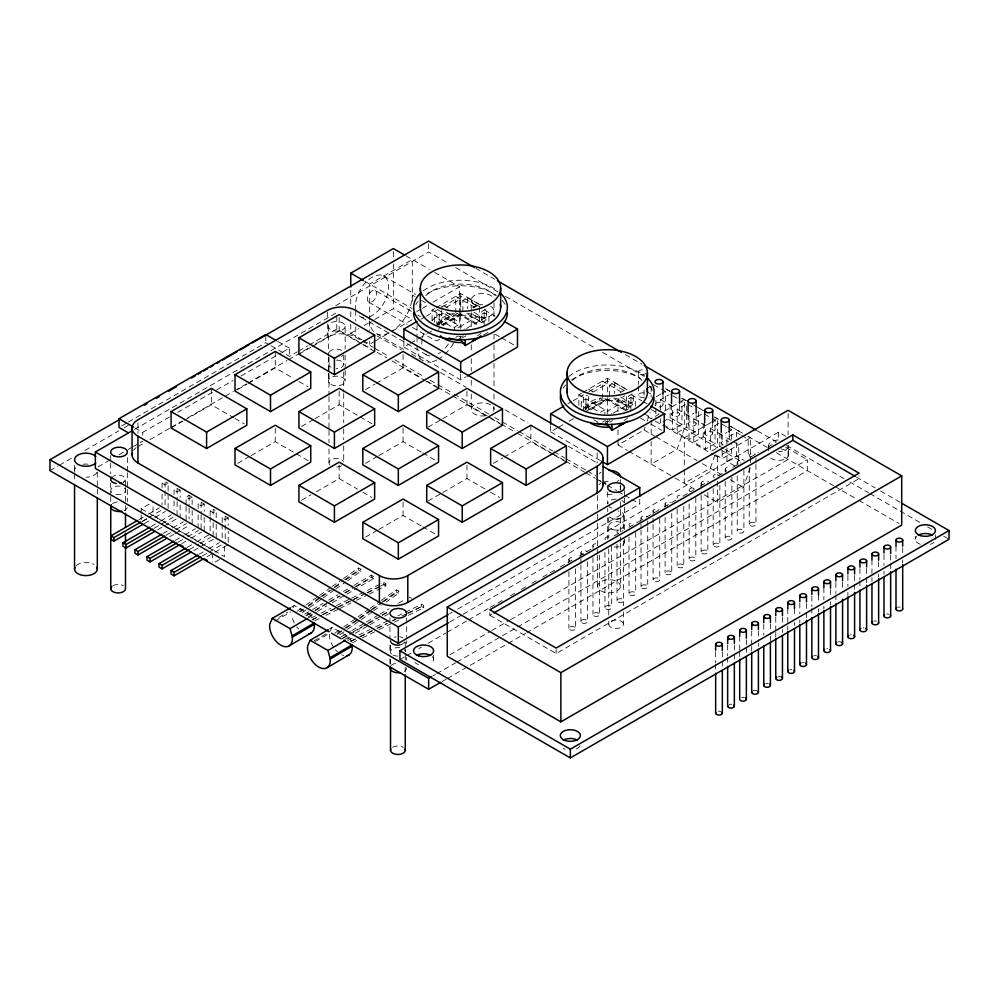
<?xml version="1.0" encoding="UTF-8"?>
<svg xmlns="http://www.w3.org/2000/svg" width="999" height="999" viewBox="0 0 999 999"><rect width="100%" height="100%" fill="white"/><g stroke="black" fill="none" stroke-linecap="round" stroke-linejoin="round"><path stroke-width="0.75" stroke-dasharray="5 3.75" d="M344.643 579.845L358.429 570.129L358.466 568.006L360.926 569.18L360.889 571.316L347.103 581.031M355.294 586.65L371.316 577.285L371.353 575.149L373.626 576.46L373.589 578.596L357.567 587.961M369.093 594.118L385.814 585.901L383.741 584.502L383.778 582.367L380.994 583.728M385.814 585.901L385.851 583.778L383.778 582.367M382.517 601.71L396.303 591.995L396.341 589.86L398.801 591.046L398.763 593.181L386.226 602.01M408.354 615.297L423.688 607.767L421.615 606.356L421.653 604.233L397.952 615.859M423.688 607.767L423.726 605.644L421.653 604.233M618.031 440.484L618.031 445.017L644.068 429.982L645.079 427.06M647.102 421.203L650.149 412.412M714.897 455.069L710.339 468.244L684.303 483.279L684.303 469.667M704.183 494.755L717.432 502.41L743.468 487.375L750.574 466.883M293.007 607.729L294.255 605.556L312.038 615.771L313.424 620.042M329.608 631.755L332.13 627.422L349.912 637.637L351.298 641.907M617.07 481.58L618.881 480.219M297.04 611.263L304.57 605.968M305.819 605.082L318.356 596.253M319.605 595.367L330.894 587.424M332.143 586.538L342.17 579.482M343.431 578.596L358.466 568.006M299.513 611.625L303.271 608.978M308.291 605.444L319.568 597.502M320.829 596.615L329.595 590.434M334.615 586.913L343.394 580.731M300.761 611.563L303.271 609.79M308.279 606.268L320.816 597.439M322.078 596.553L333.354 588.611M334.603 587.724L340.871 583.304M345.891 579.782L360.926 569.18M301.973 612.812L308.241 608.391M309.503 607.517L322.04 598.688M323.289 597.802L334.565 589.86M335.826 588.973L345.854 581.905M334.915 633.129L342.432 627.822M343.693 626.947L368.768 609.29M370.017 608.403L380.045 601.348M381.293 600.461L396.341 589.86M337.387 633.491L343.656 629.083M344.905 628.196L369.98 610.539M371.228 609.652L381.256 602.597M337.375 634.303L344.905 629.008M346.154 628.121L358.691 619.305M359.94 618.418L371.228 610.476M372.477 609.59L382.505 602.522M383.766 601.648L398.801 591.046M339.847 634.677L346.116 630.257M347.365 629.382L359.902 620.554M361.163 619.667L372.44 611.725M373.688 610.839L381.218 605.544M291.671 607.067L294.255 605.556M278.808 617.457L287.862 612.162M274.912 621.128L290.422 612.05M304.583 614.185L311.263 610.277M312.6 609.502L323.276 603.246M328.621 600.124L337.962 594.667M343.306 591.545L352.659 586.076M353.996 585.302L371.353 575.149M305.881 615.534L309.89 613.186M315.234 610.064L328.584 602.26M329.92 601.485L339.26 596.016M344.605 592.894L353.958 587.437M306.855 615.484L313.536 611.588M314.872 610.801L328.221 602.996M329.558 602.21L340.234 595.966M345.579 592.844L350.924 589.722M356.268 586.6L373.626 576.46M308.154 616.833L316.171 612.15M317.495 611.376L326.848 605.906M332.192 602.784L345.542 594.979M346.878 594.205L356.231 588.736M308.154 618.044L312.038 615.771M329.545 628.933L332.13 627.422M314.098 640.834L327.023 633.266M315.372 641.47L329.583 633.166A15.884 9.378 59.7 0 0 334.578 648.688M341.121 636.825L350.462 631.356M351.798 630.581L365.159 622.777M366.496 621.99L378.509 614.972M379.845 614.185L389.198 608.728M398.539 603.259L405.219 599.363M342.42 638.174L351.76 632.717M353.097 631.93L366.458 624.125M367.794 623.351L377.135 617.882M382.48 614.76L387.824 611.638M342.058 638.91L367.432 624.075M368.768 623.301L380.781 616.271M382.118 615.496L388.798 611.588M344.692 639.485L354.033 634.015M355.369 633.241L368.731 625.436M370.055 624.65L379.408 619.193M384.752 616.071L388.761 613.723M347.327 639.148L349.912 637.637M121.716 425.886L127.098 422.777M128.446 422.003L265.771 342.719L269.718 344.992M49.95 470.641L58.042 465.971M59.378 465.197L74.213 456.643M84.99 450.412L118.681 430.969M124.076 427.847L128.122 425.512M335.664 305.694L428.658 251.998L448.876 263.674M134.465 429.458L336.775 312.65M97.977 466.92L109.815 460.089M119.018 454.77L126.91 450.224M128.222 449.463L132.168 447.177M133.491 446.428L138.749 443.381M140.06 442.632L142.695 441.108M271.029 345.754L289.435 356.381L297.327 351.823M298.651 351.074L307.854 345.754M309.166 344.992L336.775 329.058L358.329 341.496M137.962 446.578L144.668 442.694M150.05 439.597L170.192 427.972M171.528 427.185L182.28 420.991M187.65 417.882L223.901 396.953M225.25 396.178L233.304 391.521M234.653 390.746L246.741 383.766M248.077 382.992L287.025 360.514M288.361 359.74L309.852 347.327M315.222 344.23L327.31 337.25A20.08 11.601 0 0 1 355.719 337.25L361.114 340.372M171.091 427.984L183.167 421.016M184.503 420.242L211.338 404.757L233.691 417.669M237.687 389.548L247.078 384.128M248.414 383.354L275.237 367.857L293.644 378.484M298.913 354.195L310.976 347.227M312.325 346.453L339.148 330.969L361.501 343.868M350.749 324.026L350.749 333.279L358.741 328.659M364.073 325.587L373.389 320.204M374.725 319.443L393.356 308.679L412.3 319.605L392.32 331.144M421.029 309.103L417.033 311.413L413.087 309.128M422.352 308.341L427.684 305.257M433.004 302.185L459.627 286.813L459.627 322.34A30.132 17.395 -60 0 1 459.165 327.734M363.374 340.559L369.692 344.205L373.688 341.908M375.012 341.134L389.66 332.679A30.132 17.395 -60 0 1 377.297 334.053M432.092 320.467L432.092 310.04L434.727 308.516M436.039 307.754L460.689 293.519L479.632 304.458L473.314 308.092M421.054 319.131L425.025 316.845M426.348 316.084L436.913 309.977M442.195 306.93L460.689 296.253L479.183 306.93M432.092 310.04L436.825 312.774L439.46 311.251M446.029 307.455L460.502 299.101L460.502 310.214M434.465 322.34L434.465 316.87L439.198 314.136L458.129 325.062L458.129 327.797M462.862 311.401L462.862 300.474L467.594 297.739L481.481 305.756M437.35 323.401L454.445 313.524M162.05 487.837L162.05 483.204L165.072 481.456L165.072 508.079M438.149 324.513L460.502 311.613M441.583 324.975L461.301 313.599M168.107 508.354L168.107 483.204L165.072 484.952L162.05 483.204M403.883 341.071L403.883 347.09L409.165 344.043M410.489 343.269L417.095 339.46M418.419 338.698L426.348 334.128M427.659 333.354L431.63 331.069M442.195 324.975L460.689 314.285L479.183 324.975M443.019 325.587L464.473 313.199M458.129 325.062L453.396 327.797L434.465 316.87M141.184 513.249L141.184 508.766L153.022 501.935M174.076 494.78L174.076 490.147L177.098 488.399L180.132 490.147L180.132 497.539M488.898 321.466L488.898 315.497L484.165 312.774L460.502 326.436L465.234 329.171M180.132 490.147L177.098 491.895L174.076 490.147M466.545 328.409L488.898 315.497M139.173 519.53L143.207 517.207M148.589 514.098L159.353 507.879M455.769 337.362L458.129 336.001M481.805 322.34L486.538 319.605L486.538 308.666L481.805 311.401L481.805 322.34L466.645 313.586M237.687 463.336L249.75 456.368M251.099 455.594L275.237 441.658L294.967 453.047M301.586 426.436L313.661 419.468M315.01 418.693L339.148 404.757L358.866 416.146M365.497 389.548L374.887 384.128M376.223 383.354L403.059 367.857L424.088 380.007M142.208 521.278L147.902 517.994M148.938 517.395L162.437 509.602M463.211 335.789L460.689 337.25L458.166 335.789M142.495 521.453L150.387 516.895M186.101 504.795L186.101 497.09L189.123 495.342L192.158 497.09L192.158 504.483M461.813 338.174L465.759 335.901M144.331 523.551L149.613 520.504M154.895 517.457L165.472 511.351M192.158 497.09L189.123 498.838L186.101 497.09M151.199 526.473L159.278 521.815M160.614 521.041L171.378 514.822M483.641 334.94L488.898 331.905M154.233 528.221L173.139 517.307M198.114 508.653L198.114 504.033L201.149 502.285L204.183 504.033L204.183 511.426M157.68 529.732L162.962 526.685M164.286 525.924L177.485 518.294M204.183 504.033L201.149 505.781L198.114 504.033M163.224 533.416L167.258 531.093M172.64 527.984L183.404 521.765M166.259 535.164L174.326 530.506M175.674 529.732L186.488 523.488M210.14 515.596L210.14 510.976L213.174 509.228L215.197 510.389M169.705 536.675L173.664 534.39M174.987 533.628L188.199 525.998M175.25 540.359L183.317 535.701M184.665 534.927L195.429 528.708M178.272 542.107L182.655 539.585M187.7 536.675L198.514 530.432M403.883 347.09L460.689 379.882L465.971 376.835M222.165 522.539L222.165 517.919L225.2 516.171L228.222 517.919L228.222 525.312M181.731 543.618L185.689 541.333M190.971 538.274L201.536 532.18M228.222 517.919L225.2 519.667L222.165 517.919M187.275 547.302L195.342 542.644M196.691 541.87L210.14 534.103M189.398 549.575L198.639 544.23M199.962 543.468L210.527 537.375M193.744 550.561L213.561 539.123M199.3 554.245L203.334 551.91M208.716 548.813L219.48 542.594M202.322 555.993L207.705 552.884M209.053 552.11L222.552 544.318M301.586 500.237L310.976 494.817M316.346 491.72L339.148 478.546L357.555 489.173M365.497 463.336L377.572 456.368M378.908 455.594L403.059 441.658L421.466 452.285M428.059 427.21L441.483 419.468M442.819 418.693L466.958 404.757L489.31 417.669M207.093 556.743L213.699 552.922M215.022 552.16L228.222 544.542L228.222 531.231M215.297 561.962L221.865 558.166M578.846 405.194L578.846 394.755L581.468 393.244M582.792 392.482L607.442 378.246L626.373 389.173L618.806 393.556M567.807 403.858L571.778 401.573M573.089 400.811L583.666 394.705M588.948 391.658L607.442 380.981L624.612 390.896M578.846 394.755L583.578 397.49L587.524 395.217M592.782 392.182L607.242 383.828L602.509 381.094L602.509 397.49M581.206 407.055L581.206 401.598L585.938 398.863L604.882 409.79L604.882 413.898M609.615 396.128L609.615 385.189L614.348 382.467L629.495 391.208M584.103 408.129L601.198 398.251M586.213 408.479L603.296 398.613M365.497 537.125L377.572 530.157M378.908 529.383L403.059 515.447L421.466 526.073M428.059 501.011L441.483 493.269M442.819 492.495L466.958 478.546L485.377 489.173M493.319 463.336L502.697 457.917M504.045 457.142L530.869 441.658L553.221 454.557M588.336 409.702L608.054 398.314M550.636 425.799L550.636 431.818L557.242 427.997M558.566 427.235L563.848 424.188M569.13 421.141L574.413 418.082M584.977 411.988L607.442 399.013L625.936 409.69M609.964 398.651L588.511 411.039L588.511 396.466M618.031 411.75L618.031 399.65L624.65 395.816M604.882 409.79L600.149 412.525L581.206 401.598M635.651 406.193L635.651 400.224L630.918 397.49L607.242 411.163L611.975 413.898M646.428 388.711L651.161 385.976M613.299 413.136L635.651 400.224M602.509 422.09L604.882 420.729M628.546 407.055L633.279 404.333L633.279 393.394L628.546 396.128L628.546 407.055L613.398 398.314M605.119 422.44L607.754 420.916M624.85 411.051L628.796 408.766M609.964 420.517L607.442 421.978L604.919 420.517M609.877 422.14L612.512 420.629M660.626 394.18L655.893 396.915L655.893 418.956M661.813 393.494L665.359 391.446L665.359 414.947M660.626 409.927L660.626 399.65L668.918 394.867M664.422 411.126L678.383 403.059M678.995 402.709L684.303 399.65L684.303 428.621L677.197 449.113L651.161 464.148L651.161 441.458M698.501 434.078L689.035 439.548L677.197 432.717L677.197 409.215L686.663 403.746L686.663 427.247L698.501 434.078L698.501 410.577M662.999 421.79L670.104 417.682L681.93 424.513L681.93 401.011M677.197 409.215L689.035 416.046L693.768 413.311M663.261 424.675L672.464 429.982L681.93 424.513M704.545 414.073L715.072 420.142L715.072 443.656L705.606 449.113L693.768 442.282L693.768 418.781L703.234 413.311M677.197 432.717L686.663 427.247M710.813 422.602L684.303 437.912L684.303 468.156M711.525 422.19L717.432 418.781L717.432 447.752L665.746 417.907M723.751 448.663L719.804 446.378L710.339 451.848L710.339 428.346L719.804 422.877L726.373 426.673M693.768 442.282L703.234 436.813L715.072 443.656M710.339 428.346L722.165 435.177L726.91 432.442M728.084 431.755L731.643 429.707L731.643 444.405M734.789 465.971L726.91 461.413L726.91 437.912L736.375 432.442L740.321 434.727M714.784 455.507L717.432 457.043L750.574 437.912L750.574 465.359M449.575 613.761L452.272 612.212M457.667 609.09L639.747 503.971L639.747 498.002M715.596 454.882L722.165 458.678L731.643 453.221L731.643 445.866M726.91 461.413L736.375 455.944L744.267 460.502M449.787 622.002L461.913 615.009M463.261 614.223L778.633 432.155L786.688 436.8M399.925 659.54L405.307 656.43M406.655 655.656L412.05 652.534M418.793 648.651L421.491 647.09M428.221 643.206L445.741 633.091M447.09 632.305L467.307 620.641M468.656 619.855L488.873 608.191M490.222 607.404L505.044 598.851M510.439 595.741L515.821 592.632M521.216 589.51L526.61 586.401M531.992 583.291L537.387 580.182M542.782 577.06L554.907 570.067M560.302 566.945L572.427 559.939M579.17 556.056L591.296 549.05M614.21 535.826L622.29 531.156M629.033 527.26L641.158 520.267M646.553 517.145L658.678 510.152M664.073 507.03L676.198 500.037M682.941 496.141L693.731 489.922M700.461 486.026L708.553 481.356M717.981 475.911L726.073 471.241M732.804 467.357L740.896 462.687M750.324 457.242L758.416 452.572M767.844 447.115L775.936 442.457M489.86 612.537L489.86 615.272L492.557 613.711M449.95 654.707L490.372 631.368M491.72 630.594L509.228 620.479M510.576 619.705L788.099 459.478L788.099 445.641M432.704 676.023L435.402 674.462M436.75 673.688L455.619 662.799M456.968 662.025L807.367 459.715L807.367 470.641L527.047 632.492M442.132 681.505L446.178 679.17M447.527 678.396L506.83 644.168M508.179 643.381L525.699 633.266M489.86 615.272L556.143 653.533L859.103 478.608L859.103 475.874M134.803 427.809L142.695 432.367L169.618 416.92M177.697 412.287L215.397 390.659M216.746 389.885L232.892 380.619M240.971 375.986L281.368 352.822M282.705 352.048L289.435 348.189L289.435 356.381M311.276 617.931L315.459 615.871M321.041 613.136L330.794 608.354M336.376 605.619L350.324 598.776M351.71 598.089L379.595 584.415M312.637 619.38L321.004 615.272M322.402 614.585L336.338 607.754M337.737 607.067L365.622 593.394M367.008 592.707L379.558 586.55M380.956 585.864L383.741 584.502M311.963 620.017L321.715 615.234M323.114 614.547L337.063 607.717M338.449 607.03L352.397 600.187M353.783 599.5L362.15 595.404M367.732 592.669L385.851 583.778M314.71 620.791L320.292 618.056M325.861 615.322L338.411 609.165M339.81 608.478L350.961 603.009M356.543 600.274L367.694 594.792M347.752 640.471L353.334 637.737M358.916 635.002L370.067 629.532M375.636 626.798L388.186 620.641M350.512 641.246L358.878 637.137M360.264 636.45L375.599 628.933M376.998 628.246L386.763 623.463M392.332 620.729L395.129 619.355M402.098 615.933L406.281 613.886M407.667 613.199L421.615 606.356M351.223 641.208L358.191 637.787M359.59 637.1L372.14 630.943M377.722 628.209L387.475 623.426M393.057 620.691L395.841 619.318M408.391 613.161L423.726 605.644M352.585 642.657L356.768 640.596M362.337 637.861L377.684 630.344M379.071 629.657L393.019 622.814M394.405 622.14L399.987 619.392M401.573 644.592L405.007 642.02A7.368 4.246 0 0 1 401.573 644.592L399.8 645.017M358.429 570.129L360.889 571.316M396.303 591.995L398.763 593.181M409.228 597.015L411.488 598.326M371.316 577.285L373.589 578.596M856.455 477.085L875.249 487.937M880.619 491.033L900.748 502.647M786.688 445.542L844.38 478.858M849.749 481.955L868.543 492.807M869.879 493.581L920.866 523.014M927.584 526.885L932.954 529.994M943.68 536.188L947.714 538.511M475.824 268.306L494.692 279.196M625.424 354.67L641.595 364.011M757.504 430.919L776.373 441.82M785.801 447.265L807.367 459.715M455.619 267.557L498.738 292.457M505.482 296.353L595.779 348.489M602.509 352.372L644.293 376.498M669.904 391.283L664.51 388.161L669.717 391.233M682.03 398.276L687.424 401.398M695.504 406.069L703.596 410.726M714.372 416.958L719.767 420.067M730.544 426.298L742.682 433.291L730.694 426.436M748.064 436.413L766.932 447.302M776.373 452.747L833.541 485.714M834.877 486.488L857.604 499.612M858.94 500.387L899.038 523.526M681.643 398.114L686.95 401.173M692.257 404.233L702.859 410.364M714.784 417.245L717.432 418.781M747.926 436.376L750.574 437.912M653.533 384.615L660.102 388.411M661.425 389.173L665.359 391.446M672.727 395.704L677.984 398.738M687.986 404.508L694.555 408.304M727.697 427.435L731.643 429.707M741.633 435.477L748.201 439.273L748.201 456.905M646.69 391.596L651.947 394.642M660.626 399.65L672.464 406.481L672.464 429.982M693.768 418.781L705.606 425.611L705.606 449.113M726.91 437.912L732.167 440.946M733.478 441.708L738.736 444.742L738.736 466.783M405.981 255.844L429.395 269.355M434.652 272.39L459.627 286.813M484.465 309.977L495.042 316.084M631.218 394.705L641.783 400.811M643.106 401.573L647.077 403.858M725.062 449.425L731.643 453.221M460.502 299.101L455.769 296.366L455.769 312.774M462.862 300.474L474.225 307.03M609.615 385.189L620.978 391.758M651.161 409.49L659.115 414.073L651.161 418.781L645.866 415.721M720.092 449.275L741.295 461.526M473.913 312.312L486.538 319.605M620.654 397.04L633.279 404.333M644.068 413.586L651.947 418.144M618.031 399.65L631.281 407.305M655.144 421.079L664.422 426.436M665.746 427.197L713.461 454.745M495.042 334.128L500.324 337.175M501.648 337.937L514.86 345.567M640.471 418.082L645.754 421.141M651.036 424.188L661.6 430.294M448.064 308.092L441.758 304.458L441.758 308.828M456.905 313.199L478.359 325.587M588.511 389.173L596.078 393.556M604.919 398.651L625.112 410.314M383.778 276.086L415.584 294.455M446.066 312.05L450.049 314.348M414.922 296.528L412.3 295.017A30.132 17.395 -60 0 1 392.095 331.231M421.503 300.324L425.449 302.61M437.275 309.44L459.627 322.34M644.068 429.982L654.67 436.101M655.993 436.875L697.077 460.601M702.384 463.661L720.941 474.375M730.219 479.732L743.468 487.375M364.635 281.169L411.763 308.379M375.399 290.584A6.693 3.871 -60 0 1 373.276 300.949A6.693 3.871 -60 0 1 367.482 297.602A6.693 3.871 -60 0 1 375.399 290.584L412.512 312.013M417.819 315.072L420.467 316.596M593.831 419.817L597.627 422.003M618.031 445.017L627.31 450.374M628.633 451.136L673.701 477.16M675.024 477.922L694.904 489.398M368.706 302.173L407.142 324.375M412.45 327.435L434.99 340.434M361.663 317.432L426.61 354.932M550.636 431.818L600.836 460.801M403.546 349.338L375.924 333.404A30.132 17.395 -60 0 1 369.73 321.191M411.438 353.896L423.264 360.726A30.132 17.395 -60 0 1 417.033 346.94L417.033 337.674M377.172 335.976L401.411 349.975M440.459 372.515L466.046 387.287M505.094 409.827L527.984 423.039M568.381 446.366L598.001 463.474M350.749 333.279L362.113 339.835M362.462 341.146L373.251 347.377M374.6 348.151L389.435 356.718M394.83 359.827L424.5 376.96M429.895 380.082L436.638 383.978M437.987 384.752L452.822 393.319M454.17 394.093L489.248 414.348M494.642 417.457L517.569 430.694M518.918 431.468L552.634 450.936M553.983 451.723L564.772 457.954M566.121 458.728L586.351 470.404M587.699 471.191L595.791 475.861M363.711 344.605L371.79 349.263M377.172 352.372L386.601 357.817M391.983 360.926L421.615 378.034M426.998 381.143L436.426 386.576M437.774 387.362L451.236 395.129M452.584 395.904L487.587 416.121M488.936 416.895L499.712 423.114M501.061 423.901L515.871 432.442M517.22 433.229L550.874 452.659M552.222 453.434L564.348 460.439M565.684 461.213L584.54 472.09M585.889 472.877L595.317 478.309M596.653 479.095L600.699 481.418M602.047 482.205L606.081 484.527M607.429 485.314L616.858 490.759M618.206 491.533L623.588 494.642M624.937 495.417L630.319 498.526M631.668 499.3L639.747 503.971M362.812 344.63L374.65 351.461M425.412 380.769L438.561 388.361M490.634 418.419L502.46 425.249M554.532 455.319L566.371 462.15M277.61 341.346L289.435 348.189M298.913 381.531L308.117 386.838M360.189 416.908L372.015 423.738M422.777 453.047L435.926 460.639M490.634 492.22L499.837 497.527M235.002 418.419L244.206 423.738M296.278 453.796L308.117 460.639M362.812 492.22L372.015 497.527M422.777 526.835L435.926 534.428M166.084 482.042L168.107 483.204M210.14 510.976L213.174 512.724L216.209 510.976L216.209 522.802M141.184 508.766L212.662 550.037M935.426 534.915L935.426 539.285M915.334 536.376L915.334 539.285M902.696 547.702L902.696 553.833M902.696 559.952L902.696 563.011M896.003 546.278L896.003 558.528M890.658 554.87L890.658 570.179M883.99 554.532L883.99 565.247M883.99 571.366L883.99 574.425M878.633 561.775L878.633 567.894M878.633 574.013L878.633 577.085M871.952 559.977L871.952 581.406M866.62 568.481L866.62 576.123M866.62 577.659L866.62 583.778M859.927 568.693L859.927 579.408M859.927 580.943L859.927 588.586M854.595 575.524L854.595 590.834M847.901 575.524L847.901 586.238M847.901 592.37L847.901 595.429M842.569 582.38L842.569 590.034M835.876 582.567L835.876 593.281M835.876 594.805L835.876 602.459M830.519 589.647L830.519 595.779M830.519 601.898L830.519 604.957M823.875 587.637L823.875 599.887M823.875 606.006L823.875 609.065M818.493 595.054L818.493 602.709M818.493 608.828L818.493 611.888M811.85 596.116L811.85 606.83M811.85 608.366L811.85 616.021M806.493 603.458L806.493 611.113M806.493 612.637L806.493 618.756M799.812 603.134L799.812 613.848M799.812 619.967L799.812 623.026M794.48 608.641L794.48 616.296M794.48 622.414L794.48 625.486M788.673 454.557L788.673 445.816A10.04 5.794 0 0 1 778.633 451.61M788.099 413.361L788.099 434.877M787.786 608.766L787.786 630.194M782.454 617.182L782.454 627.896M782.454 629.42L782.454 632.479M778.633 432.155L778.633 440.896M775.761 617.182L775.761 630.956M775.761 632.492L775.761 637.075M770.404 623.875L770.404 634.59M770.404 636.126L770.404 640.709M768.593 445.816L768.593 451.648M763.76 624.363L763.76 635.077M758.403 631.056L758.403 641.77M758.403 643.306L758.403 646.365M755.943 458.391L755.943 462.974M755.943 464.51L755.943 524.2M751.71 631.068L751.71 644.842M751.71 646.378L751.71 650.961M749.25 467.682L749.25 524.313M746.365 639.747L746.365 645.866M746.365 647.402L746.365 655.057M743.905 470.142L743.905 531.368A3.347 1.936 0 0 1 738.648 532.779A3.347 1.936 0 0 1 739.16 529.445A3.347 1.936 0 0 1 743.905 531.368M739.71 636.263L739.71 650.037M739.71 651.573L739.71 657.692M737.237 462.15L737.237 465.222M737.237 475.936L737.237 531.031M736.375 432.442L736.375 436.85M736.375 442.732L736.375 455.944M734.352 644.879L734.352 652.522M734.352 654.058L734.352 660.177M731.892 477.047L731.892 538.274A3.347 1.936 0 0 1 726.685 539.747A3.347 1.936 0 0 1 727.072 536.401A3.347 1.936 0 0 1 731.892 538.274M729.27 433.778L729.27 441.433M727.659 645.017L727.659 655.731M727.659 657.267L727.659 664.922M725.212 469.13L725.212 472.19M725.212 481.381L725.212 538.011M722.327 651.985L722.327 659.627M722.327 661.163L722.327 668.818M722.165 435.177L722.165 445.467M722.165 451.336L722.165 458.678M721.228 433.778L721.228 442.969M719.867 485.277L719.867 544.967M719.804 433.166L719.804 446.378M717.432 457.043L717.432 475.187M717.432 481.243L717.432 502.41M715.646 651.798L715.646 662.512M715.646 664.048L715.646 670.167M713.186 488.561L713.186 545.192M712.699 422.689L712.699 433.404A4.021 2.323 0 0 1 706.668 435.414A4.021 2.323 0 0 1 706.668 431.393A4.021 2.323 0 0 1 712.699 433.404M707.841 492.332L707.841 552.022M704.657 422.689L704.657 433.404M703.234 423.601L703.234 436.813M701.148 483.154L701.148 493.868M701.148 495.392L701.148 552.022M696.128 414.647L696.128 423.838A4.021 2.323 0 0 1 690.097 425.849A4.021 2.323 0 0 1 690.097 421.828A4.021 2.323 0 0 1 696.128 423.838M695.816 497.652L695.816 558.878M689.035 416.046L689.035 439.548M689.135 503.958L689.135 559.053M688.099 414.647L688.099 423.838M683.766 506.456L683.766 566.146A3.347 1.936 0 0 1 678.433 567.444A3.347 1.936 0 0 1 679.158 564.123A3.347 1.936 0 0 1 683.766 566.146M679.557 405.082L679.557 414.273A4.021 2.323 0 0 1 673.538 416.283A4.021 2.323 0 0 1 673.538 412.262A4.021 2.323 0 0 1 679.557 414.273M677.135 509.04L677.135 565.671M671.753 513.386L671.753 573.076A3.347 1.936 0 0 1 666.42 574.4A3.347 1.936 0 0 1 667.107 571.078A3.347 1.936 0 0 1 671.753 573.076M671.528 405.082L671.528 414.273M670.104 404.47L670.104 417.682M665.109 503.746L665.109 506.805M665.109 517.519L665.109 572.614M662.986 393.993L662.986 404.707M660.626 418.743L660.626 423.151M659.74 518.731L659.74 579.957A3.347 1.936 0 0 1 654.495 581.381A3.347 1.936 0 0 1 654.969 578.046A3.347 1.936 0 0 1 659.74 579.957M653.071 510.751L653.071 516.883M653.071 518.406L653.071 523.001M653.071 524.537L653.071 579.632M651.161 386.613L651.161 397.29M651.161 420.292L651.161 435.414M647.727 520.854L647.727 525.449M647.727 526.985L647.727 586.675M644.068 390.085L644.068 398.901M641.033 517.919L641.033 522.514M641.033 524.038L641.033 528.633M641.033 530.169L641.033 586.8M638.386 372.177L638.386 384.428M638.386 385.951L638.386 395.142M635.701 532.455L635.701 593.668M630.918 397.49L630.918 410.002M629.008 537.05L629.008 593.681M626.373 396.466L626.373 409.59M624.45 490.546L624.45 496.515M624.45 498.002L624.45 502.472M624.45 507.03L624.45 529.982M624.45 539.173L624.45 542.232M623.488 528.933L623.488 514.922C621.828 520.279 613.498 520.192 609.74 517.045A7.368 4.246 0 0 0 621.965 517.507A7.368 4.246 0 0 0 618.031 510.814M623.651 540.684L623.488 605.794M623.488 611.95L623.488 624.25A7.368 4.246 0 0 1 612.437 627.921A7.368 4.246 0 0 1 612.437 620.566A7.368 4.246 0 0 1 623.488 624.25M620.404 479.67L620.404 483.766M620.404 485.127L620.404 492.482M620.404 501.698L620.404 507.854M620.404 509.39L620.404 535.526M620.404 537.062L620.404 541.67M620.404 543.206L620.404 586.251A11.376 6.568 0 0 1 603.334 591.945A11.376 6.568 0 0 1 603.334 580.569A11.376 6.568 0 0 1 620.404 586.251M618.031 429.895L618.031 438.973M617.007 544.23L617.007 600.861M614.348 382.467L614.348 393.394M611.65 546.328L611.65 607.554M608.753 517.657L608.753 538.149M608.753 548.913L608.753 615.022M608.753 621.166L608.753 624.25M607.704 492.045L607.704 503.971A8.367 4.833 0 0 1 616.083 499.138M607.704 508.566L607.704 511.625M607.704 517.744L607.704 539.173M607.442 378.246L607.442 397.19M607.442 400.112L607.242 413.936M607.242 420.879L607.242 423.663M604.957 552.472L604.957 607.567M599.612 555.019L599.612 614.71A3.347 1.936 0 0 1 594.305 616.058A3.347 1.936 0 0 1 594.942 612.737A3.347 1.936 0 0 1 599.612 614.71M597.639 495.554L597.639 512.462M597.639 513.998L597.639 521.69M597.639 523.226L597.639 553.97M597.639 555.506L597.639 586.251M597.14 452.834L597.14 463.249M592.956 545.417L592.956 548.476M592.956 557.654L592.956 614.285M587.599 561.675L587.599 621.366M585.938 398.863L585.938 409.79M583.578 397.49L583.578 410.002M580.918 552.647L580.918 557.23M580.918 558.766L580.918 563.361M580.918 564.885L580.918 621.515M575.574 568.781L575.574 628.471A3.347 1.936 0 0 1 570.429 630.007A3.347 1.936 0 0 1 570.691 626.673A3.347 1.936 0 0 1 575.574 628.471M568.893 559.428L568.893 562.487M568.893 571.665L568.893 628.296M556.143 649.425L556.143 653.533M530.869 425.249L530.869 441.658M494.006 302.834L494.006 317.183M494.006 334.091L494.006 343.319M494.006 344.855L494.006 361.763M494.006 363.299L494.006 386.363M494.006 394.056L494.006 400.199M494.006 406.356L494.006 409.428M484.165 312.774L484.165 325.274M479.632 307.367L479.632 324.862M471.241 311.039L471.241 300.1L472.764 303.384L479.682 306.443A11.376 6.568 0 0 1 474.575 295.454A11.376 6.568 0 0 1 493.618 298.401M471.241 312.575L471.241 326.411M471.241 344.855L471.241 352.547M471.241 358.691L471.241 370.991M471.241 380.219L471.241 387.899M471.241 394.056L471.241 409.428M467.594 297.739L467.594 308.666M466.958 391.346L466.958 404.757M466.958 465.134L466.958 478.546M460.689 293.519L460.689 314.285M460.689 315.384L460.689 328.509M460.689 373.876L460.689 379.882M460.502 336.163L460.502 338.936M441.758 310.277L441.758 326.311M439.198 314.136L439.198 325.062M436.825 312.774L436.825 325.274M433.628 655.169L433.628 659.54M428.658 243.806L428.658 251.998M417.033 325.312L417.033 336.126M412.3 301.161L412.3 259.478L369.692 284.078L369.692 319.605M406.693 617.844L406.693 637.587M406.693 640.621L406.693 643.656M406.693 657.33L406.693 660.364M405.257 642.282L405.257 647.752M405.257 649.113L405.257 651.847A7.368 4.246 0 0 0 404.27 649.725M405.257 654.919L405.257 661.076M405.257 667.22L405.257 673.376M403.059 354.445L403.059 367.857M403.059 428.234L403.059 441.658M403.059 502.035L403.059 515.447M393.356 251.636L393.356 257.804M393.356 263.973L393.356 308.679M390.522 645.017L390.522 651.847M390.522 659.54L390.522 664.148M389.947 617.844L389.947 637.587M389.947 645.179L389.947 652.772M389.947 658.841L389.947 664.922M369.692 321.141L369.692 330.369M369.692 341.134L369.692 344.205M355.719 310.464L355.719 320.879M355.719 326.835L355.719 337.25M350.749 290.11L350.749 305.519M350.749 311.688L350.749 317.857M345.154 326.323A8.367 4.833 0 0 1 332.592 330.507A8.367 4.833 0 0 1 332.592 322.14A8.367 4.833 0 0 1 345.154 326.323L345.154 349.101M345.154 355.169L345.154 368.831M345.154 370.354L345.154 380.981M343.718 354.757L343.718 364.323A7.368 4.246 0 0 1 336.351 368.581M343.718 372.015L343.718 392.008M343.718 393.544L343.718 422.752M343.718 428.896L343.718 439.66M343.718 445.804L343.718 462.724M339.148 317.545L339.148 330.969M339.148 391.346L339.148 404.757M339.148 465.134L339.148 478.546M336.775 315.634L336.775 329.058M328.983 357.492L328.983 372.015M328.983 373.551L328.983 395.08M328.983 396.615L328.983 428.896M328.983 430.432L328.983 442.732M328.983 448.888L328.983 462.724M328.409 326.323L328.409 355.169M328.409 356.68L328.409 371.865M328.409 373.389L328.409 380.981M327.31 311.95L327.31 317.907M327.31 323.863L327.31 337.25M275.237 351.461L275.237 367.857M275.237 428.234L275.237 441.658M265.771 335.889L265.771 342.719M225.2 516.171L225.2 542.794M224.5 546.191L224.5 556.655L153.022 515.384L153.022 504.92M222.165 524.088L222.165 537.962M216.209 524.288L216.209 537.599M213.174 509.228L213.174 517.345M213.174 522.539L213.174 535.851M212.662 553.021L212.662 561.987M211.338 388.361L211.338 404.757M210.14 517.145L210.14 532.554M204.183 517.345L204.183 530.656M201.149 502.285L201.149 514.11M201.149 515.034L201.149 528.908M198.114 514.822L198.114 527.16M192.158 510.402L192.158 523.713M189.123 495.342L189.123 506.543M189.123 508.091L189.123 519.005M186.101 506.343L186.101 520.217M180.132 504.945L180.132 516.77M177.098 488.399L177.098 500.237M177.098 501.71L177.098 515.022M174.076 500.936L174.076 510.189M162.05 493.993L162.05 504.782M142.695 432.367L142.695 435.277M141.184 514.747L141.184 522.215M137.962 422.764L137.962 433.179M127.348 457.617L127.348 471.278M127.348 472.802L127.348 487.987M127.348 489.498L127.348 501.648M125.487 486.226L125.487 479.395L123.327 482.392A7.368 4.246 0 0 0 123.327 476.386A7.368 4.246 0 0 0 112.912 476.386M125.487 487.587L125.487 504.158M125.487 505.694L125.487 511.85M110.702 455.581L110.702 461.65M110.702 463.161L110.702 473.801M110.702 482.904L110.702 495.054M110.752 496.478L110.702 502.647M97.303 472.177L97.303 487.562M97.303 489.098L97.303 495.242M74.55 465.184L74.55 481.406M490.671 306.393A11.376 6.568 0 0 1 488.311 316.72A11.376 6.568 0 0 1 471.628 312.737M472.764 307.754A11.376 6.568 0 0 1 482.629 304.458M96.915 472.352A11.376 6.568 0 0 1 85.926 477.222M74.937 472.352A11.376 6.568 0 0 1 76.074 467.357M82.979 464.298A11.376 6.568 0 0 1 88.874 464.298M394.205 637.237A7.368 4.246 0 0 1 395.979 636.813M399.8 636.813A7.368 4.246 0 0 1 403.097 637.911M342.732 355.519A7.368 4.246 0 0 1 341.558 356.406M329.233 352.297A7.368 4.246 0 0 1 335.389 349.175A7.368 4.246 0 0 1 342.732 351.273M124.5 488.199A7.368 4.246 0 0 1 123.327 493.331A7.368 4.246 0 0 1 114.435 494.006M111.738 492.445A7.368 4.246 0 0 1 113.636 486.95A7.368 4.246 0 0 1 123.327 487.312M397.889 656.106A7.368 4.246 0 0 1 392.682 654.857M391.508 653.97A7.368 4.246 0 0 1 392.045 649.263A7.368 4.246 0 0 1 399.8 647.739M611.962 494.205A11.376 6.568 0 0 1 603.334 493.556M599.163 484.577A11.376 6.568 0 0 1 600.973 483.216M603.334 482.167A11.376 6.568 0 0 1 609.015 481.293M620.017 486.163A11.376 6.568 0 0 1 620.017 489.56M336.351 360.077A7.368 4.246 0 0 1 343.718 364.323M331.144 367.332A7.368 4.246 0 0 1 331.144 361.326M599.163 473.651A11.376 6.568 0 0 1 600.973 472.29M485.576 415.771A11.376 6.568 0 0 1 471.291 410.002A11.376 6.568 0 0 1 483.616 402.884A11.376 6.568 0 0 1 493.618 411.126M112.912 585.714A7.368 4.246 0 0 1 123.327 585.714M627.734 417.807A23.427 13.524 0 0 1 624.013 420.604M584.802 407.542A23.427 13.524 0 0 1 601.373 397.977M613.511 397.977A23.427 13.524 0 0 1 630.069 407.542M584.802 410.277A23.427 13.524 0 0 1 606.418 400.262A23.427 13.524 0 0 1 629.457 409.153M563.211 388.249A46.866 27.06 0 0 1 565.684 384.99M571.353 380.095A46.866 27.06 0 0 1 640.384 378.359M649.712 386.051A46.866 27.06 0 0 1 652.509 390.497M572.464 380.432A40.172 23.189 0 0 1 642.032 380.432M568.856 376.511A46.866 27.06 0 0 1 644.43 375.562M298.601 629.02A15.884 9.378 59.7 0 1 296.715 626.823M294.305 623.051A15.884 9.378 59.7 0 1 291.708 614.972M343.818 655.506A15.884 9.378 59.7 0 1 341.708 654.757M337.475 651.86A15.884 9.378 59.7 0 1 335.502 649.825M790.159 669.605A3.347 1.936 0 0 1 791.895 669.58M718.269 711.226A3.347 1.936 0 0 1 720.791 711.488M765.808 683.553A3.347 1.936 0 0 1 768.368 683.566M778.233 676.535A3.347 1.936 0 0 1 780.768 676.723M897.589 607.33A3.347 1.936 0 0 1 900.124 607.105M850.386 634.877A3.347 1.936 0 0 1 851.248 634.815M886.737 614.023A3.347 1.936 0 0 1 889.235 614.335M826.747 648.713A3.347 1.936 0 0 1 827.622 648.713M753.371 690.609A3.347 1.936 0 0 1 756.718 690.609M873.825 621.128A3.347 1.936 0 0 1 876.385 621.041M802.559 662.612A3.347 1.936 0 0 1 804.282 662.699M863.086 627.872A3.347 1.936 0 0 1 863.96 627.909M813.86 655.794A3.347 1.936 0 0 1 816.42 655.781M838.198 641.845A3.347 1.936 0 0 1 840.758 641.97M741.683 697.452A3.347 1.936 0 0 1 744.255 697.427M729.233 704.532A3.347 1.936 0 0 1 731.755 704.283M677.809 498.214A3.347 1.936 0 0 1 678.396 495.504A3.347 1.936 0 0 1 683.091 495.854M630.681 526.473A3.347 1.936 0 0 1 629.457 523.838A3.347 1.936 0 0 1 634.028 523.126M642.794 519.567A3.347 1.936 0 0 1 641.932 516.533A3.347 1.936 0 0 1 647.227 516.845M750.998 457.08A3.347 1.936 0 0 1 750.162 454.058A3.347 1.936 0 0 1 755.444 454.37M738.011 463.561A3.347 1.936 0 0 1 738.099 461.014A3.347 1.936 0 0 1 742.494 460.739M618.281 533.266A3.347 1.936 0 0 1 617.969 530.369A3.347 1.936 0 0 1 622.989 530.569M569.755 560.814A3.347 1.936 0 0 1 569.979 558.079A3.347 1.936 0 0 1 574.712 558.216M702.135 484.515A3.347 1.936 0 0 1 702.459 481.618A3.347 1.936 0 0 1 707.392 482.18M605.419 539.66A3.347 1.936 0 0 1 605.931 537.325A3.347 1.936 0 0 1 609.964 537.012M593.668 546.84A3.347 1.936 0 0 1 594.193 544.118A3.347 1.936 0 0 1 598.901 544.418M654.495 512.499A3.347 1.936 0 0 1 653.92 509.615A3.347 1.936 0 0 1 658.953 509.665M714.297 477.647A3.347 1.936 0 0 1 714.335 474.737A3.347 1.936 0 0 1 719.317 475.149M726.685 470.866A3.347 1.936 0 0 1 725.774 468.194A3.347 1.936 0 0 1 730.419 467.657M690.222 491.52A3.347 1.936 0 0 1 689.722 488.986A3.347 1.936 0 0 1 694.005 488.374M667.182 505.769A3.347 1.936 0 0 1 665.509 503.021A3.347 1.936 0 0 1 670.441 502.435M583.516 554.457A3.347 1.936 0 0 1 581.53 551.448A3.347 1.936 0 0 1 587.087 551.535M934.077 542.182A10.04 5.794 0 0 1 930.406 544.305M920.354 544.305A10.04 5.794 0 0 1 916.682 536.388M580.044 745.766A10.04 5.794 0 0 1 575.362 749.287M565.322 749.287A10.04 5.794 0 0 1 563.236 748.363M432.292 656.643A10.04 5.794 0 0 1 430.694 663.636M418.569 664.56A10.04 5.794 0 0 1 414.897 662.437M781.23 448.963A10.04 5.794 0 0 1 785.726 458.666A10.04 5.794 0 0 1 768.93 456.068M768.93 447.315A10.04 5.794 0 0 1 778.633 440.022M392.682 747.24A7.368 4.246 0 0 1 403.097 747.24M76.074 565.746A11.376 6.568 0 0 1 93.981 564.398M624.163 540.983A8.367 4.833 0 0 1 613.91 546.903M611.9 508.154A8.367 4.833 0 0 1 608.828 506.381M621.99 500.549A8.367 4.833 0 0 1 624.163 502.722M127.285 507.467A8.367 4.833 0 0 1 123.926 510.614M112.525 503.658A8.367 4.833 0 0 1 118.157 501.898M406.693 667.956A8.367 4.833 0 0 1 404.233 671.365M391.071 665.534A8.367 4.833 0 0 1 398.326 663.124M133.604 450.337A20.08 11.601 0 0 1 136.226 447.714M341.558 465.721A7.368 4.246 0 0 1 336.351 466.97M329.97 464.847A7.368 4.246 0 0 1 333.529 458.791A7.368 4.246 0 0 1 343.456 461.625M644.417 397.14A4.021 2.323 0 0 1 638.923 396.303A4.021 2.323 0 0 1 640.396 393.131A4.021 2.323 0 0 1 645.878 393.981M655.494 403.546A4.021 2.323 0 0 1 662.05 403.209A4.021 2.323 0 0 1 660.351 406.88A4.021 2.323 0 0 1 654.957 404.707M645.878 373.339A4.021 2.323 0 0 1 639.822 373.951A4.021 2.323 0 0 1 639.822 370.404A4.021 2.323 0 0 1 645.878 371.016M723.239 444.98A4.021 2.323 0 0 1 722.402 441.321A4.021 2.323 0 0 1 728.721 441.808M356.056 310.564A23.427 13.524 -60 0 1 370.617 278.159A23.427 13.524 -60 0 1 388.561 288.511A23.427 13.524 -60 0 1 367.769 317.332M363.773 317.732A23.427 13.524 -60 0 1 357.704 314.223M453.396 343.344A30.132 17.395 -60 0 1 439.435 358.566M436.938 359.99A30.132 17.395 -60 0 1 427.684 362.088M431.993 320.629A23.427 13.524 -60 0 1 449.25 313.948A23.427 13.524 -60 0 1 454.333 330.357M448.414 343.993A23.427 13.524 -60 0 1 442.619 350.649M440.497 352.36A23.427 13.524 -60 0 1 438.336 353.771M430.045 355.994A23.427 13.524 -60 0 1 423.988 352.497M421.765 344.205A23.427 13.524 -60 0 1 422.327 338.936M422.639 337.562A23.427 13.524 -60 0 1 423.988 333.354M439.56 339.21A6.693 3.871 -60 0 1 433.591 337.375M438.336 329.171A6.693 3.871 -60 0 1 439.56 328.659M480.981 333.079A23.427 13.524 0 0 1 477.26 335.876M437.35 325.137A23.427 13.524 0 0 1 453.171 313.511M466.758 313.249A23.427 13.524 0 0 1 483.329 322.814M438.062 325.549A23.427 13.524 0 0 1 459.677 315.534A23.427 13.524 0 0 1 482.717 324.425M415.796 304.645A46.866 27.06 0 0 1 418.032 301.323M427.36 293.644A46.866 27.06 0 0 1 496.391 295.379M502.06 300.274A46.866 27.06 0 0 1 505.756 305.769M425.711 295.704A40.172 23.189 0 0 1 495.279 295.704M423.314 290.834A46.866 27.06 0 0 1 497.677 290.834M606.068 483.279L603.334 482.617A11.376 6.568 0 0 0 606.068 483.279M600.973 481.58L599.163 480.219A11.376 6.568 0 0 0 600.973 481.58M612.437 529.532A7.368 4.246 0 0 0 623.488 525.849A7.368 4.246 0 0 0 612.437 522.177A7.368 4.246 0 0 0 612.437 529.532M642.095 588.149A3.347 1.936 0 0 0 647.639 587.175A3.347 1.936 0 0 0 643.406 584.89A3.347 1.936 0 0 0 642.095 588.149M629.994 595.042A3.347 1.936 0 0 0 635.589 594.168A3.347 1.936 0 0 0 631.48 591.808A3.347 1.936 0 0 0 629.994 595.042M750.299 525.661A3.347 1.936 0 0 0 755.856 524.7A3.347 1.936 0 0 0 751.635 522.402A3.347 1.936 0 0 0 750.299 525.661M702.135 553.396A3.347 1.936 0 0 0 707.729 552.522A3.347 1.936 0 0 0 703.633 550.162A3.347 1.936 0 0 0 702.135 553.396M605.943 608.928A3.347 1.936 0 0 0 611.538 608.054A3.347 1.936 0 0 0 607.429 605.694A3.347 1.936 0 0 0 605.943 608.928M618.281 602.147A3.347 1.936 0 0 0 623.651 600.874A3.347 1.936 0 0 0 619.055 598.826A3.347 1.936 0 0 0 618.281 602.147M714.297 546.528A3.347 1.936 0 0 0 719.804 545.479A3.347 1.936 0 0 0 715.471 543.244A3.347 1.936 0 0 0 714.297 546.528M690.222 560.402A3.347 1.936 0 0 0 695.741 559.378A3.347 1.936 0 0 0 691.458 557.13A3.347 1.936 0 0 0 690.222 560.402M581.98 622.864A3.347 1.936 0 0 0 587.524 621.878A3.347 1.936 0 0 0 583.266 619.592A3.347 1.936 0 0 0 581.98 622.864M330.869 384.403A8.367 4.833 0 0 0 344.867 382.23A8.367 4.833 0 0 0 334.615 376.311A8.367 4.833 0 0 0 330.869 384.403"/><path stroke-width="1.5" d="M292.357 637.137L290.06 628.621L272.277 618.406L269.742 624.15A15.884 9.378 59.7 0 0 280.794 645.179A15.884 9.378 59.7 0 0 292.357 637.137L314.335 624.288L314.36 622.889L292.382 635.739M330.219 659.003L327.934 650.486L310.152 640.272L307.605 646.016A15.884 9.378 59.7 0 0 318.669 667.045A15.884 9.378 59.7 0 0 330.219 659.003L352.197 646.153L352.222 644.755L330.244 657.604M272.277 618.406L290.384 607.829M290.06 628.621L306.868 618.793M289.398 645.716L311.388 632.866M310.152 640.272L328.259 629.695M327.934 650.486L344.73 640.659M327.272 667.582L349.25 654.732M350.749 287.025L350.749 273.152L393.356 248.551L404.72 255.107M328.933 631.718L49.95 470.641L49.95 459.715L120.03 419.255M144.293 405.244L146.99 403.696M156.418 398.239L159.116 396.69M168.544 391.246L176.636 386.576M191.458 378.009L195.504 375.674M198.202 374.126L200.899 372.565M203.596 371.004L207.63 368.681M210.327 367.12L213.024 365.559M217.07 363.224L219.768 361.675M222.452 360.115L237.287 351.561M239.972 350L249.413 344.555M252.11 342.994L428.658 241.071L474.488 267.52M448.226 614.547L398.326 643.356L95.355 468.444L95.355 452.035L131.768 431.019M171.091 411.588L211.338 388.361L246.84 408.853L246.84 425.249L206.593 448.489L171.091 427.984L171.091 411.588L206.593 432.092L246.84 408.853M235.002 374.687L275.237 351.461L310.739 371.965L310.739 388.361L270.504 411.588L235.002 391.096L235.002 374.687L270.504 395.192L310.739 371.965M298.913 337.799L339.148 314.56L374.65 335.065L374.65 351.461L334.415 374.687L298.913 354.195L298.913 337.799L334.415 358.291L374.65 335.065M403.883 339.573L403.883 329.046L417.095 321.428M235.002 448.489L275.237 425.249L310.739 445.754L310.739 462.15L270.504 485.389L235.002 464.885L235.002 448.489L270.504 468.981L310.739 445.754M298.913 411.588L339.148 388.361L374.65 408.853L374.65 425.249L334.415 448.489L298.913 427.984L298.913 411.588L334.415 432.092L374.65 408.853M362.812 374.687L403.059 351.461L438.561 371.965L438.561 388.361L398.326 411.588L362.812 391.096L362.812 374.687L398.326 395.192L438.561 371.965M143.007 524.313L113.948 541.096L110.926 539.348L110.926 535.851L137.825 520.317M110.926 535.851L113.948 537.599L140.859 522.065M155.032 531.256L125.974 548.039L122.952 546.291L122.952 542.794L149.85 527.247M459.353 338.836L465.234 345.567L481.006 336.451M122.952 542.794L125.974 544.542L152.884 529.008M167.058 538.199L137.999 554.982L134.965 553.234L134.965 549.725L161.875 534.19M403.883 329.046L460.689 361.85L517.494 329.046L517.494 347.09L467.295 376.074M134.965 549.725L137.999 551.485L164.91 535.939M179.083 545.142L150.025 561.925L146.99 560.177L146.99 556.668L173.901 541.133M146.99 556.668L150.025 558.416L176.935 542.882M191.109 552.085L162.05 568.868L159.016 567.107L159.016 563.611L185.926 548.076M298.913 485.377L339.148 462.15L374.65 482.654L374.65 499.05L334.415 522.277L298.913 501.785L298.913 485.377L334.415 505.881L374.65 482.654M362.812 448.489L403.059 425.249L438.561 445.754L438.561 462.15L398.326 485.389L362.812 464.885L362.812 448.489L398.326 468.981L438.561 445.754M426.723 411.588L466.958 388.361L502.46 408.853L502.46 425.249L462.225 448.489L426.723 427.984L426.723 411.588L462.225 432.092L502.46 408.853M159.016 563.611L162.05 565.359L188.961 549.825M203.134 559.028L174.076 575.799L171.041 574.05L171.041 570.554L197.952 555.019M171.041 570.554L174.076 572.302L200.986 556.768M550.636 424.3L550.636 413.773L563.848 406.143M362.812 522.277L403.059 499.05L438.561 519.542L438.561 535.951L398.326 559.178L362.812 538.673L362.812 522.277L398.326 542.782L438.561 519.542M426.723 485.377L466.958 462.15L502.46 482.654L502.46 499.05L462.225 522.277L426.723 501.785L426.723 485.377L462.225 505.881L502.46 482.654M490.634 448.489L530.869 425.249L566.371 445.754L566.371 462.15L526.136 485.389L490.634 464.885L490.634 448.489L526.136 468.981L566.371 445.754M606.106 423.564L611.975 430.294L627.759 421.178M550.636 413.773L607.442 446.578L664.248 413.773L664.248 431.818L607.442 464.61L603.483 462.325M137.962 436.188L379.383 575.574A20.08 11.601 0 0 0 407.792 575.574L597.14 466.246A20.08 11.601 0 0 0 597.14 449.85L355.719 310.464A20.08 11.601 0 0 0 327.31 310.464L137.962 419.792A20.08 11.601 0 0 0 137.962 436.188L137.962 462.974L379.383 602.36A20.08 11.601 0 0 0 407.792 602.36L597.14 493.031A20.08 11.601 0 0 0 602.859 483.329M95.355 452.035L398.326 626.96L639.747 487.574L639.747 496.515M447.265 607.067L788.099 410.289L901.71 475.874L901.71 525.074L560.876 721.852L447.265 656.268L447.265 607.067L560.876 672.664L901.71 475.874M902.085 503.421L949.05 530.544L949.05 539.285L570.342 757.929L399.925 659.54L399.925 650.799L448.439 622.789M792.831 434.877L489.86 609.802L556.143 648.064L859.103 473.151L792.831 434.877L792.831 440.347L493.906 612.936M49.95 459.715L428.658 678.358L431.356 676.798M343.756 640.272L428.658 689.298L440.784 682.292M399.925 650.799L570.342 749.188L949.05 530.544M128.222 432.754L119.018 427.447L119.018 418.693L265.771 334.515L276.286 340.597M792.831 440.347L855.132 476.311M497.39 280.756L621.378 352.335M644.293 365.559L756.156 430.144M504.283 321.428L517.494 329.046M651.036 406.143L664.248 413.773M350.749 273.152L363.374 280.432M603.396 466.583L639.747 487.574M119.018 418.693L133.491 427.048M180.295 544.792L182.992 546.353M204.57 558.816L207.268 560.364M331.618 633.266L341.059 638.711M902.696 540.047L902.696 546.178M902.696 564.535L902.696 608.928M896.003 540.159L896.003 546.278M896.003 569.243L896.003 609.04M890.658 547.215A3.347 1.936 0 0 1 885.401 548.638A3.347 1.936 0 0 1 885.901 545.292A3.347 1.936 0 0 1 890.658 547.215L890.658 553.334M890.658 571.703L890.658 616.096M883.99 546.878L883.99 553.009M883.99 577.497L883.99 615.759M878.633 554.12A3.347 1.936 0 0 1 873.426 555.594A3.347 1.936 0 0 1 873.825 552.26A3.347 1.936 0 0 1 878.633 554.12L878.633 560.239M878.633 578.608L878.633 623.001M871.952 553.858L871.952 559.977M871.952 584.465L871.952 622.739M866.62 560.826L866.62 566.945M866.62 585.314L866.62 629.695M859.927 561.038L859.927 567.17M859.927 590.122L859.927 629.919M854.595 567.869L854.595 574M854.595 592.37L854.595 636.75M847.901 567.869L847.901 574M847.901 596.952L847.901 636.75M842.569 574.725L842.569 580.844M842.569 599.213L842.569 643.593M835.876 574.912L835.876 581.031M835.876 603.995L835.876 643.781M830.519 582.005A3.347 1.936 0 0 1 825.174 583.304A3.347 1.936 0 0 1 825.898 579.982A3.347 1.936 0 0 1 830.519 582.005L830.519 588.124M830.519 606.493L830.519 650.873M823.875 581.518L823.875 587.637M823.875 610.601L823.875 650.386M818.493 588.935A3.347 1.936 0 0 1 813.161 590.247A3.347 1.936 0 0 1 813.86 586.925A3.347 1.936 0 0 1 818.493 588.935L818.493 595.054M818.493 613.423L818.493 657.804M811.85 588.473L811.85 594.592M811.85 617.544L811.85 657.342M806.493 595.804A3.347 1.936 0 0 1 801.248 597.227A3.347 1.936 0 0 1 801.722 593.893A3.347 1.936 0 0 1 806.493 595.804L806.493 601.922M806.493 620.292L806.493 664.672M799.812 595.479L799.812 601.61M799.812 624.562L799.812 664.36M794.48 602.522L794.48 608.641M794.48 628.546L794.48 671.403M787.786 602.647L787.786 608.766M787.786 631.73L787.786 671.515M782.454 609.527L782.454 615.646M782.454 635.539L782.454 678.396M775.761 609.527L775.761 615.646M775.761 638.611L775.761 678.408M770.404 616.221L770.404 622.34M770.404 642.245L770.404 685.102M763.76 616.708L763.76 622.839M763.76 645.791L763.76 685.589M758.403 623.401L758.403 629.532M758.403 649.425L758.403 692.282M751.71 623.413L751.71 629.545M751.71 652.497L751.71 692.295M746.365 630.569A3.347 1.936 0 0 1 741.046 631.905A3.347 1.936 0 0 1 741.683 628.583A3.347 1.936 0 0 1 746.365 630.569L746.365 638.224M746.365 656.58L746.365 699.437M739.71 630.144L739.71 636.263M739.71 659.215L739.71 699.013A3.347 1.936 0 0 0 743.968 701.086A3.347 1.936 0 0 0 745.641 698.014M734.352 637.225L734.352 643.344M734.352 663.236L734.352 706.093M729.27 420.005A4.021 2.323 0 0 1 723.239 422.015A4.021 2.323 0 0 1 723.239 417.994A4.021 2.323 0 0 1 729.27 420.005L729.27 432.255M727.659 637.362L727.659 643.493M727.659 666.445L727.659 706.243M722.327 644.33A3.347 1.936 0 0 1 717.182 645.866A3.347 1.936 0 0 1 717.444 642.519A3.347 1.936 0 0 1 722.327 644.33L722.327 650.449M722.327 670.341L722.327 713.199M721.228 420.005L721.228 432.255M715.646 644.143L715.646 650.274M715.646 673.226L715.646 713.024M712.699 410.439L712.699 422.689M704.657 410.439L704.657 422.689M696.128 400.874A4.021 2.323 0 0 1 690.097 402.884A4.021 2.323 0 0 1 690.097 398.863A4.021 2.323 0 0 1 696.128 400.874L696.128 413.124M688.099 400.874L688.099 413.124M679.557 391.308A4.021 2.323 0 0 1 673.538 393.319A4.021 2.323 0 0 1 673.538 389.298A4.021 2.323 0 0 1 679.557 391.308L679.557 403.559M671.528 391.308L671.528 403.559M662.986 381.743A4.021 2.323 0 0 1 656.967 383.753A4.021 2.323 0 0 1 656.967 379.732A4.021 2.323 0 0 1 662.986 381.743L662.986 393.993M647.414 372.902A40.172 23.189 0 0 1 587.162 392.982A40.172 23.189 0 0 1 587.162 352.809A40.172 23.189 0 0 1 647.414 372.902L647.414 392.033M611.975 424.325L611.975 430.294M607.442 446.578L607.442 464.61M603.021 458.054L603.021 484.84M597.14 466.246L597.14 493.031M570.342 749.188L570.342 757.929M567.082 372.902L567.082 392.033M560.876 672.664L560.876 721.852M526.136 468.981L526.136 485.389M500.661 288.174A40.172 23.189 0 0 1 440.409 308.254A40.172 23.189 0 0 1 440.409 268.082A40.172 23.189 0 0 1 500.661 288.174L500.661 307.305M465.234 339.598L465.234 345.567M462.225 432.092L462.225 448.489M462.225 505.881L462.225 522.277M460.689 361.85L460.689 372.365M428.658 678.358L428.658 689.298M420.329 288.174L420.329 307.305M407.792 575.574L407.792 602.36M405.257 674.912L405.257 750.237M398.326 395.192L398.326 411.588M398.326 468.981L398.326 485.389M398.326 542.782L398.326 559.178M398.326 626.96L398.326 643.356M390.522 667.22L390.522 750.237M379.383 575.574L379.383 602.36M334.415 358.291L334.415 374.687M334.415 432.092L334.415 448.489M334.415 505.881L334.415 522.277M270.504 395.192L270.504 411.588M270.504 468.981L270.504 485.389M206.593 432.092L206.593 448.489M174.076 572.302L174.076 575.799M162.05 565.359L162.05 568.868M150.025 558.416L150.025 561.925M137.999 551.485L137.999 554.982M132.08 427.984L132.08 454.77M125.974 544.542L125.974 548.039M125.487 513.386L125.487 527.222M125.487 533.366L125.487 542.594M125.487 547.202L125.487 588.711A7.368 4.246 0 0 1 116.209 592.819A7.368 4.246 0 0 1 111.738 586.588M113.948 537.599L113.948 541.096M110.752 505.694L110.752 588.711M97.303 498.314L97.303 569.043M74.55 484.478L74.55 569.043M609.015 470.367A11.376 6.568 0 0 1 620.404 476.935M399.8 645.017A7.368 4.246 0 0 1 391.508 643.044M390.771 642.02A7.368 4.246 0 0 1 390.522 640.921M121.803 483.079A7.368 4.246 0 0 1 120.03 483.504M116.209 483.504A7.368 4.246 0 0 1 111.738 477.26M95.779 462.999A11.376 6.568 0 0 1 78.609 464.747A11.376 6.568 0 0 1 78.609 454.682A11.376 6.568 0 0 1 95.779 456.431M624.013 423.339A23.427 13.524 0 0 1 619.155 425.487M610.501 427.185A23.427 13.524 0 0 1 590.871 423.339M607.442 424.575A23.427 13.524 0 0 1 597.077 423.176M647.065 388.998A40.172 23.189 0 0 1 607.242 415.222A40.172 23.189 0 0 1 567.42 388.998M654.108 397.502A46.866 27.06 0 0 1 604.795 424.513A46.866 27.06 0 0 1 560.639 394.667M647.827 378.496A46.866 27.06 0 0 1 607.242 419.081A46.866 27.06 0 0 1 566.658 378.496M314.335 624.288A15.884 9.378 59.7 0 1 308.903 633.828M352.197 646.153A15.884 9.378 59.7 0 1 346.778 655.694M793.968 670.441A3.347 1.936 0 0 1 793.131 673.001A3.347 1.936 0 0 1 788.636 672.752A3.347 1.936 0 0 1 788.686 670.142M890.621 615.584A3.347 1.936 0 0 1 886.6 617.807A3.347 1.936 0 0 1 884.577 614.81M781.468 677.035A3.347 1.936 0 0 1 781.48 679.77A3.347 1.936 0 0 1 776.735 679.77A3.347 1.936 0 0 1 776.735 677.035M853.621 635.376A3.347 1.936 0 0 1 853.621 638.111A3.347 1.936 0 0 1 848.875 638.111A3.347 1.936 0 0 1 848.875 635.376M721.952 712.225A3.347 1.936 0 0 1 719.268 715.034A3.347 1.936 0 0 1 715.796 712.524M829.844 649.45A3.347 1.936 0 0 1 829.47 652.047A3.347 1.936 0 0 1 824.949 652.06A3.347 1.936 0 0 1 824.537 649.462M769.742 684.178A3.347 1.936 0 0 1 769.33 686.775A3.347 1.936 0 0 1 764.809 686.763A3.347 1.936 0 0 1 764.435 684.165M902.547 608.428A3.347 1.936 0 0 1 899 610.901A3.347 1.936 0 0 1 896.403 608.066M757.954 691.308A3.347 1.936 0 0 1 755.506 694.205A3.347 1.936 0 0 1 751.822 691.795M805.706 663.274A3.347 1.936 0 0 1 805.319 665.996A3.347 1.936 0 0 1 800.599 665.771A3.347 1.936 0 0 1 800.986 663.036M878.583 622.489A3.347 1.936 0 0 1 874.637 624.762A3.347 1.936 0 0 1 872.514 621.79M865.496 628.371A3.347 1.936 0 0 1 865.771 631.093A3.347 1.936 0 0 1 861.038 631.243A3.347 1.936 0 0 1 860.776 628.521M841.47 642.257A3.347 1.936 0 0 1 841.707 644.992A3.347 1.936 0 0 1 836.975 645.117A3.347 1.936 0 0 1 836.75 642.394M817.806 656.38A3.347 1.936 0 0 1 817.469 658.99A3.347 1.936 0 0 1 812.936 659.015A3.347 1.936 0 0 1 812.499 656.418M733.84 705.144A3.347 1.936 0 0 1 731.568 708.079A3.347 1.936 0 0 1 727.747 705.744M563.236 740.172A10.04 5.794 0 0 1 577.447 740.172M918.281 535.189A10.04 5.794 0 0 1 932.479 535.189M416.496 655.444A10.04 5.794 0 0 1 430.694 655.444M405.007 749.138A7.368 4.246 0 0 1 397.889 754.495A7.368 4.246 0 0 1 390.771 749.138M96.915 567.332A11.376 6.568 0 0 1 85.926 575.611A11.376 6.568 0 0 1 74.937 567.332M122.015 511.213A8.367 4.833 0 0 1 112.949 510.027A8.367 4.833 0 0 1 111.376 504.732M400.487 672.614A8.367 4.833 0 0 1 390.234 666.708M137.962 462.974A20.08 11.601 0 0 1 132.243 453.259M480.981 335.814A23.427 13.524 0 0 1 472.402 340.771M463.748 342.457A23.427 13.524 0 0 1 440.397 335.814M460.689 339.847A23.427 13.524 0 0 1 448.976 338.037M500.324 304.283A40.172 23.189 0 0 1 460.489 330.494A40.172 23.189 0 0 1 420.666 304.27M507.355 312.774A46.866 27.06 0 0 1 460.489 339.822A46.866 27.06 0 0 1 413.636 312.774M501.086 293.781A46.866 27.06 0 0 1 460.489 334.365A46.866 27.06 0 0 1 419.917 293.768M788.835 603.995A3.347 1.936 0 0 0 794.392 603.021A3.347 1.936 0 0 0 790.159 600.736A3.347 1.936 0 0 0 788.835 603.995M776.735 610.901A3.347 1.936 0 0 0 782.342 610.027A3.347 1.936 0 0 0 778.233 607.667A3.347 1.936 0 0 0 776.735 610.901M848.875 569.243A3.347 1.936 0 0 0 854.482 568.381A3.347 1.936 0 0 0 850.386 566.008A3.347 1.936 0 0 0 848.875 569.243M897.04 541.508A3.347 1.936 0 0 0 902.596 540.559A3.347 1.936 0 0 0 898.388 538.249A3.347 1.936 0 0 0 897.04 541.508M765.034 617.994A3.347 1.936 0 0 0 770.391 616.733A3.347 1.936 0 0 0 765.808 614.685A3.347 1.936 0 0 0 765.034 617.994M752.697 624.787A3.347 1.936 0 0 0 758.291 623.9A3.347 1.936 0 0 0 754.183 621.54A3.347 1.936 0 0 0 752.697 624.787M861.038 562.375A3.347 1.936 0 0 0 866.545 561.326A3.347 1.936 0 0 0 862.224 559.103A3.347 1.936 0 0 0 861.038 562.375M836.975 576.248A3.347 1.936 0 0 0 842.494 575.224A3.347 1.936 0 0 0 838.198 572.976A3.347 1.936 0 0 0 836.975 576.248M728.733 638.711A3.347 1.936 0 0 0 734.277 637.724A3.347 1.936 0 0 0 730.019 635.451A3.347 1.936 0 0 0 728.733 638.711M565.322 740.546A10.04 5.794 0 0 0 580.382 735.526A10.04 5.794 0 0 0 565.322 730.506A10.04 5.794 0 0 0 565.322 740.546M920.354 535.564A10.04 5.794 0 0 0 935.426 530.544A10.04 5.794 0 0 0 920.354 525.524A10.04 5.794 0 0 0 920.354 535.564M418.569 655.819A10.04 5.794 0 0 0 433.628 650.799A10.04 5.794 0 0 0 418.569 645.779A10.04 5.794 0 0 0 418.569 655.819M113.749 455.794A8.367 4.833 0 0 0 127.285 452.797A8.367 4.833 0 0 0 116.034 447.527A8.367 4.833 0 0 0 113.749 455.794M610.164 490.984A8.367 4.833 0 0 0 624.163 488.823A8.367 4.833 0 0 0 613.91 482.904A8.367 4.833 0 0 0 610.164 490.984M394.13 617.469A8.367 4.833 0 0 0 406.693 613.286A8.367 4.833 0 0 0 394.13 609.103A8.367 4.833 0 0 0 394.13 617.469M705.843 412.088A4.021 2.323 0 0 0 712.562 411.039A4.021 2.323 0 0 0 707.642 408.204A4.021 2.323 0 0 0 705.843 412.088"/></g></svg>
